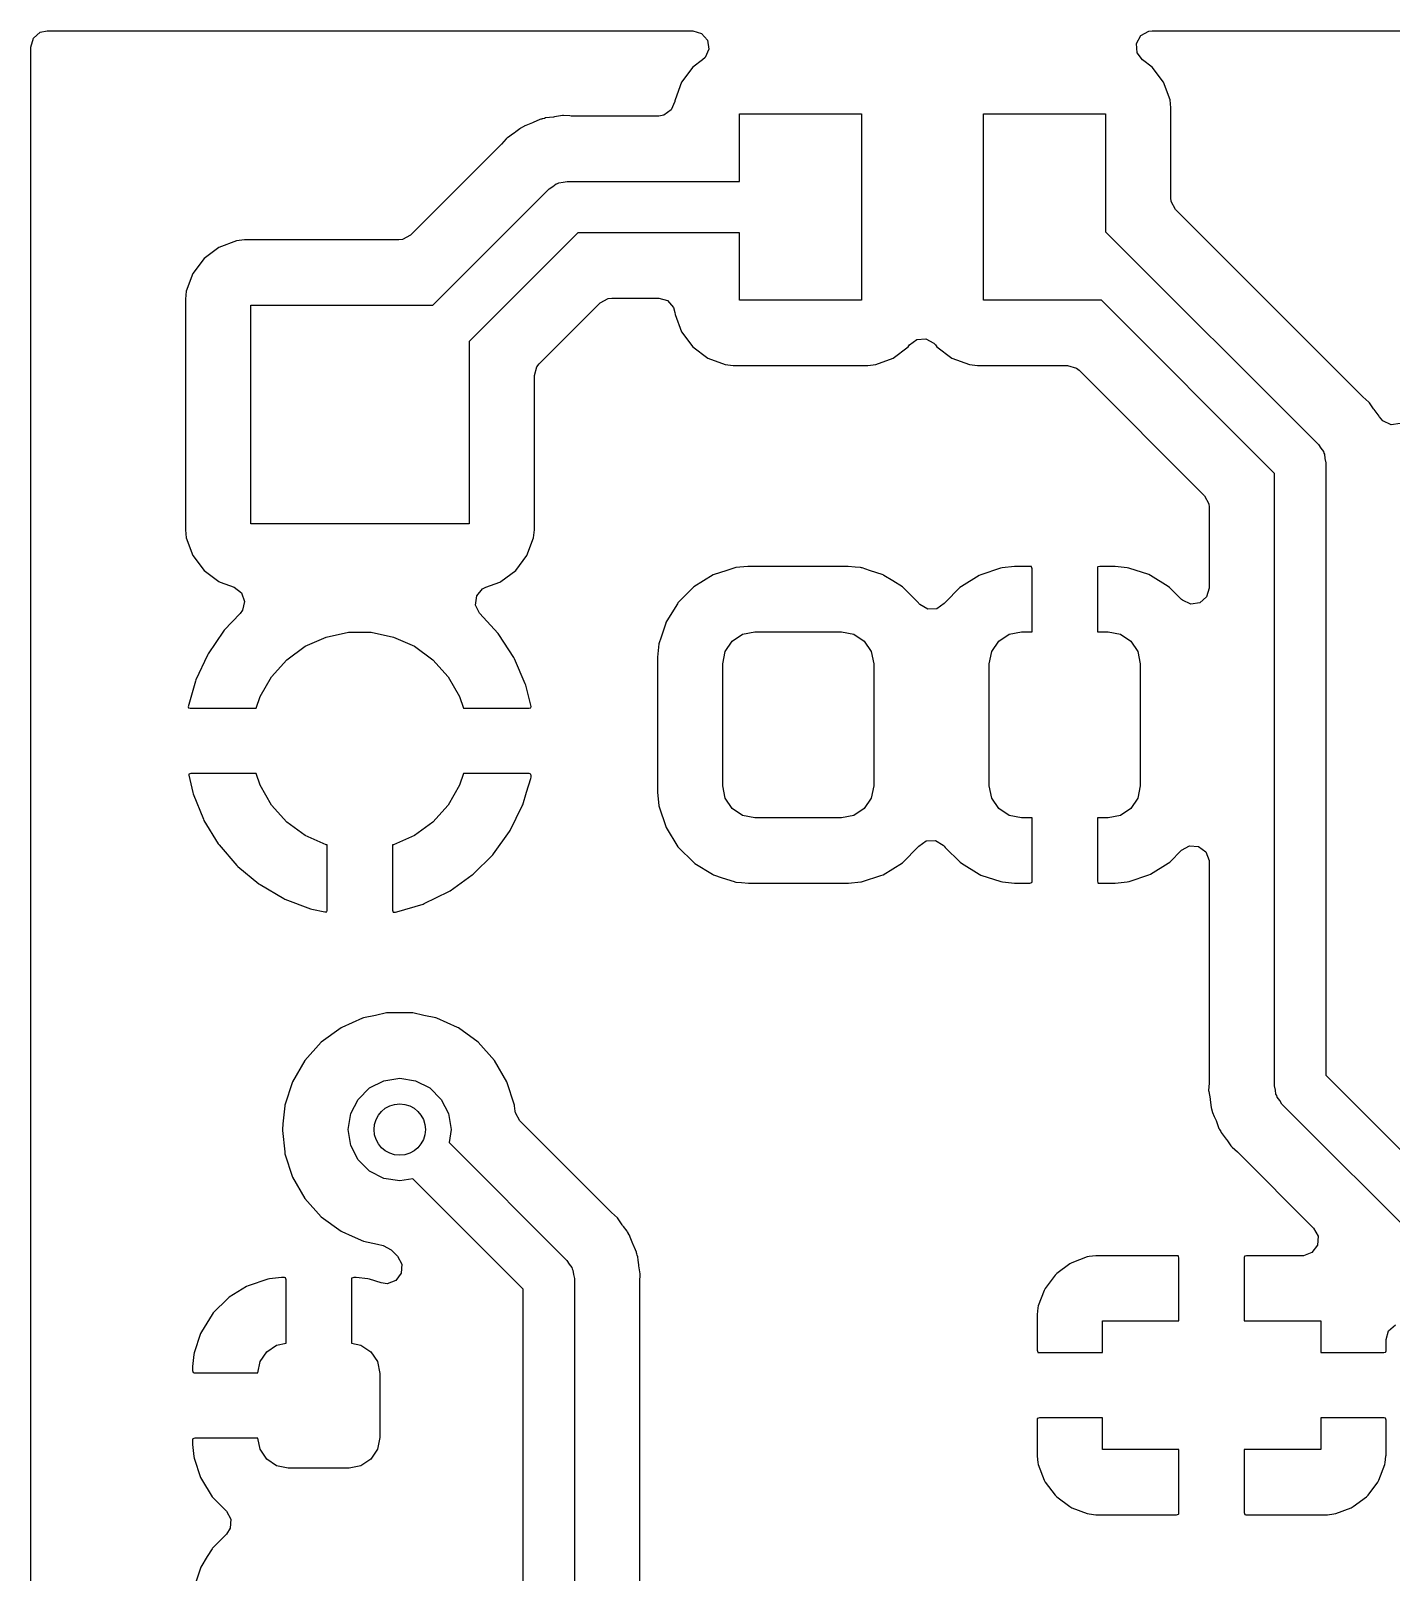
# Model space of a CAD drawing. Extents: x 89.4 to 113.8, y -88.6 to -51.3.
# Drawn here: x 89.41 to 100, y -63.31 to -51.31 of the extents above; entities that cross this region are included whole.
import ezdxf

# ---------------------------------------------------------------- set-up
doc = ezdxf.new("R2010")
doc.units = 0
doc.layers.add('BLACK', color=7, linetype='CONTINUOUS')

msp = doc.modelspace()

# ---------------------------------------------------------------- linework, layer by layer
at = {"layer": 'BLACK', "linetype": 'CONTINUOUS'}
for p, q in [((89.4285, -51.3664), (89.4822, -51.3199)), ((89.4822, -51.3199), (89.5345, -51.3085)), ((89.5345, -51.3085), (94.5614, -51.3085)), ((94.5614, -51.3085), (94.6296, -51.3285)), ((94.6296, -51.3285), (94.6761, -51.3822)), ((98.0495, -51.3454), (98.1118, -51.3114)), ((98.1118, -51.3114), (98.1386, -51.3085)), ((98.1386, -51.3085), (100.093, -51.3085)), ((89.4085, -51.4345), (89.4285, -51.3664)), ((89.4085, -88.2655), (89.4085, -51.4345)), ((94.6862, -51.4524), (94.6567, -51.517)), ((94.6761, -51.3822), (94.6862, -51.4524)), ((98.0154, -51.4076), (98.0495, -51.3454)), ((98.0205, -51.4785), (98.0154, -51.4076)), ((94.637, -51.5353), (94.5617, -51.5917)), ((94.6567, -51.517), (94.637, -51.5353)), ((98.063, -51.5353), (98.0205, -51.4785)), ((98.1383, -51.5917), (98.063, -51.5353)), ((94.5617, -51.5917), (94.4744, -51.7083)), ((98.2256, -51.7083), (98.1383, -51.5917)), ((94.4744, -51.7083), (94.4233, -51.8447)), ((98.2767, -51.8447), (98.2256, -51.7083)), ((94.3944, -51.9247), (94.3361, -51.9651)), ((94.4217, -51.8591), (94.3944, -51.9247)), ((94.4224, -51.8525), (94.4217, -51.8591)), ((94.4233, -51.8447), (94.4224, -51.8525)), ((98.2835, -51.9069), (98.2767, -51.8447)), ((98.2835, -52.6093), (98.2835, -51.9069)), ((93.2287, -52.0626), (93.2217, -52.0657)), ((93.2309, -52.0613), (93.2287, -52.0626)), ((93.2457, -52.0531), (93.2309, -52.0613)), ((93.2481, -52.0518), (93.2457, -52.0531)), ((93.2543, -52.0475), (93.2481, -52.0518)), ((93.2615, -52.0448), (93.2543, -52.0475)), ((93.3141, -52.0249), (93.2615, -52.0448)), ((93.2615, -52.0448), (93.2615, -52.0448)), ((93.3202, -52.0224), (93.3141, -52.0249)), ((93.3718, -51.9998), (93.3202, -52.0224)), ((93.3787, -51.9968), (93.3718, -51.9998)), ((93.3718, -51.9998), (93.3718, -51.9998)), ((93.3862, -51.9955), (93.3787, -51.9968)), ((93.3887, -51.9947), (93.3862, -51.9955)), ((93.405, -51.9902), (93.3887, -51.9947)), ((93.4077, -51.9896), (93.405, -51.9902)), ((93.4148, -51.9869), (93.4077, -51.9896)), ((93.4782, -51.9792), (93.4148, -51.9869)), ((93.4847, -51.9783), (93.4782, -51.9792)), ((93.5476, -51.9673), (93.4847, -51.9783)), ((93.5552, -51.9678), (93.5476, -51.9673)), ((93.6054, -51.9712), (93.5552, -51.9678)), ((93.5552, -51.9678), (93.5552, -51.9678)), ((93.6139, -51.9715), (93.6054, -51.9712)), ((94.2964, -51.9715), (93.6139, -51.9715)), ((94.3361, -51.9651), (94.2964, -51.9715)), ((94.925, -52.48), (94.925, -51.955)), ((94.925, -51.955), (95.875, -51.955)), ((95.875, -51.955), (95.875, -53.405)), ((96.825, -53.405), (96.825, -51.955)), ((96.825, -51.955), (97.775, -51.955)), ((97.775, -51.955), (97.775, -52.8722)), ((93.108, -52.1503), (93.0716, -52.1912)), ((93.113, -52.1446), (93.108, -52.1503)), ((93.108, -52.1503), (93.108, -52.1503)), ((93.1193, -52.1403), (93.113, -52.1446)), ((93.1657, -52.1085), (93.1193, -52.1403)), ((93.1193, -52.1403), (93.1193, -52.1403)), ((93.171, -52.1046), (93.1657, -52.1085)), ((93.1845, -52.0942), (93.171, -52.1046)), ((93.2157, -52.0703), (93.1845, -52.0942)), ((93.2217, -52.0657), (93.2157, -52.0703)), ((93.2157, -52.0703), (93.2157, -52.0703)), ((93.0666, -52.1964), (92.3634, -52.8996)), ((93.0716, -52.1912), (93.0666, -52.1964)), ((92.5372, -53.445), (93.4438, -52.5383)), ((93.4438, -52.5383), (93.4721, -52.5206)), ((93.4721, -52.5206), (93.4983, -52.4998)), ((93.4983, -52.4998), (93.5095, -52.4972)), ((93.5095, -52.4972), (93.5192, -52.4911)), ((93.5192, -52.4911), (93.5524, -52.4874)), ((93.5524, -52.4874), (93.585, -52.48)), ((93.585, -52.48), (94.925, -52.48)), ((98.2864, -52.6361), (98.2835, -52.6093)), ((98.3204, -52.6984), (98.2864, -52.6361)), ((99.7736, -54.1516), (98.3204, -52.6984)), ((92.3634, -52.8996), (92.3011, -52.9336)), ((93.6678, -52.88), (92.82, -53.7278)), ((94.925, -52.88), (93.6678, -52.88)), ((94.925, -53.405), (94.925, -52.88)), ((97.775, -52.8722), (99.4317, -54.5288)), ((90.8733, -52.9944), (90.7567, -53.0817)), ((91.0097, -52.9433), (90.8733, -52.9944)), ((91.0719, -52.9365), (91.0097, -52.9433)), ((92.2743, -52.9365), (91.0719, -52.9365)), ((92.3011, -52.9336), (92.2743, -52.9365)), ((90.7567, -53.0817), (90.6694, -53.1983)), ((90.6694, -53.1983), (90.6183, -53.3347)), ((90.6183, -53.3347), (90.6115, -53.3969)), ((90.6115, -53.3969), (90.6115, -55.1931)), ((91.12, -55.145), (91.12, -53.445)), ((91.12, -53.445), (92.5372, -53.445)), ((93.3654, -53.9016), (93.8416, -53.4254)), ((93.8416, -53.4254), (93.9039, -53.3914)), ((93.9039, -53.3914), (93.9307, -53.3885)), ((93.9307, -53.3885), (94.2964, -53.3885)), ((94.2964, -53.3885), (94.3645, -53.4085)), ((94.3645, -53.4085), (94.411, -53.4622)), ((94.411, -53.4622), (94.4217, -53.5009)), ((94.4217, -53.5009), (94.4233, -53.5153)), ((95.875, -53.405), (94.925, -53.405)), ((97.7422, -53.405), (96.825, -53.405)), ((99.09, -54.7528), (97.7422, -53.405)), ((94.4233, -53.5153), (94.4744, -53.6517)), ((92.82, -53.7278), (92.82, -55.145)), ((94.4744, -53.6517), (94.5617, -53.7683)), ((96.2492, -53.7537), (96.306, -53.7112)), ((96.306, -53.7112), (96.3769, -53.7062)), ((96.3769, -53.7062), (96.4391, -53.7402)), ((96.4391, -53.7402), (96.4508, -53.7537)), ((94.5617, -53.7683), (94.6783, -53.8556)), ((94.6783, -53.8556), (94.8147, -53.9067)), ((95.9853, -53.9067), (96.1217, -53.8556)), ((96.1217, -53.8556), (96.2383, -53.7683)), ((96.2383, -53.7683), (96.2492, -53.7537)), ((96.4508, -53.7537), (96.4617, -53.7683)), ((96.4617, -53.7683), (96.5783, -53.8556)), ((96.5783, -53.8556), (96.7147, -53.9067)), ((93.3285, -53.9907), (93.3485, -53.9225)), ((93.3485, -53.9225), (93.3654, -53.9016)), ((94.8147, -53.9067), (94.8769, -53.9135)), ((94.8769, -53.9135), (95.9231, -53.9135)), ((95.9231, -53.9135), (95.9853, -53.9067)), ((96.7147, -53.9067), (96.7769, -53.9135)), ((96.7769, -53.9135), (97.4793, -53.9135)), ((97.4793, -53.9135), (97.5475, -53.9335)), ((97.5475, -53.9335), (97.5684, -53.9504)), ((97.5684, -53.9504), (98.5446, -54.9266)), ((93.3285, -55.1931), (93.3285, -53.9907)), ((99.7788, -54.1566), (99.7736, -54.1516)), ((99.8254, -54.198), (99.7788, -54.1566)), ((99.8297, -54.2043), (99.8254, -54.198)), ((99.8615, -54.2507), (99.8297, -54.2043)), ((99.8297, -54.2043), (99.8297, -54.2043)), ((99.8654, -54.256), (99.8615, -54.2507)), ((99.9043, -54.3067), (99.8654, -54.256)), ((99.9074, -54.3136), (99.9043, -54.3067)), ((99.9075, -54.314), (99.9074, -54.3136)), ((99.9335, -54.345), (99.9075, -54.314)), ((99.9981, -54.3745), (99.9335, -54.345)), ((100.068, -54.3644), (99.9981, -54.3745)), ((99.4317, -54.5288), (99.4494, -54.5571)), ((99.4494, -54.5571), (99.4702, -54.5833)), ((99.4702, -54.5833), (99.4728, -54.5945)), ((99.4728, -54.5945), (99.4789, -54.6042)), ((99.4789, -54.6042), (99.4826, -54.6374)), ((99.4826, -54.6374), (99.49, -54.67)), ((99.49, -54.67), (99.49, -59.4372)), ((99.09, -59.52), (99.09, -54.7528)), ((98.5446, -54.9266), (98.5786, -54.9889)), ((98.5786, -54.9889), (98.5815, -55.0157)), ((98.5815, -55.0157), (98.5815, -55.6452)), ((92.82, -55.145), (91.12, -55.145)), ((90.6115, -55.1931), (90.6183, -55.2553)), ((90.6183, -55.2553), (90.6694, -55.3917)), ((93.2706, -55.3917), (93.3217, -55.2553)), ((93.3217, -55.2553), (93.3285, -55.1931)), ((90.6694, -55.3917), (90.7567, -55.5083)), ((93.1833, -55.5083), (93.2706, -55.3917)), ((90.7567, -55.5083), (90.8733, -55.5956)), ((93.0667, -55.5956), (93.1833, -55.5083)), ((94.7211, -55.5434), (94.5707, -55.6365)), ((94.8265, -55.5083), (94.7211, -55.5434)), ((94.8823, -55.4897), (94.8265, -55.5083)), ((94.8888, -55.4875), (94.8823, -55.4897)), ((94.8823, -55.4897), (94.8823, -55.4897)), ((94.8957, -55.4868), (94.8888, -55.4875)), ((94.9913, -55.4768), (94.8957, -55.4868)), ((94.8957, -55.4868), (94.8957, -55.4868)), ((94.9914, -55.4768), (94.9913, -55.4768)), ((94.9946, -55.4765), (94.9914, -55.4768)), ((95.7704, -55.4765), (94.9946, -55.4765)), ((95.825, -55.4821), (95.7704, -55.4765)), ((95.868, -55.4865), (95.825, -55.4821)), ((95.8749, -55.4872), (95.868, -55.4865)), ((95.868, -55.4865), (95.868, -55.4865)), ((95.8814, -55.4894), (95.8749, -55.4872)), ((95.9383, -55.5083), (95.8814, -55.4894)), ((95.8814, -55.4894), (95.8814, -55.4894)), ((96.0427, -55.5429), (95.9383, -55.5083)), ((96.049, -55.5467), (96.0427, -55.5429)), ((96.8032, -55.5416), (96.79, -55.5478)), ((96.9574, -55.4901), (96.8032, -55.5416)), ((96.9708, -55.4873), (96.9574, -55.4901)), ((97.0664, -55.4773), (96.9708, -55.4873)), ((97.0729, -55.477), (97.0664, -55.4773)), ((97.19, -55.477), (97.0729, -55.477)), ((97.1976, -55.4787), (97.19, -55.477)), ((97.199, -55.4799), (97.1976, -55.4787)), ((97.2035, -55.4951), (97.199, -55.4799)), ((97.2035, -55.985), (97.2035, -55.4951)), ((97.7132, -55.4829), (97.7115, -55.4905)), ((97.7115, -55.4905), (97.7115, -55.985)), ((97.7144, -55.4815), (97.7132, -55.4829)), ((97.7296, -55.477), (97.7144, -55.4815)), ((97.8421, -55.477), (97.7296, -55.477)), ((97.8486, -55.4773), (97.8421, -55.477)), ((97.9429, -55.487), (97.8486, -55.4773)), ((97.9563, -55.4899), (97.9429, -55.487)), ((98.1106, -55.541), (97.9563, -55.4899)), ((98.1238, -55.5472), (98.1106, -55.541)), ((90.8733, -55.5956), (90.8817, -55.5988)), ((90.8817, -55.5988), (90.8817, -55.5988)), ((90.8817, -55.5988), (90.991, -55.6397)), ((90.991, -55.6397), (91.0477, -55.6824)), ((92.8796, -55.7073), (92.9248, -55.6526)), ((92.9248, -55.6526), (92.9513, -55.6389)), ((92.9513, -55.6389), (93.0583, -55.5988)), ((93.0583, -55.5988), (93.0667, -55.5956)), ((94.5707, -55.6365), (94.4457, -55.7617)), ((96.1195, -55.5902), (96.049, -55.5467)), ((96.049, -55.5467), (96.049, -55.5467)), ((96.1933, -55.6357), (96.1195, -55.5902)), ((96.3185, -55.7607), (96.1933, -55.6357)), ((96.6408, -55.6421), (96.5263, -55.7568)), ((96.6522, -55.6331), (96.6408, -55.6421)), ((96.79, -55.5478), (96.6522, -55.6331)), ((98.2618, -55.6322), (98.1238, -55.5472)), ((98.2732, -55.6413), (98.2618, -55.6322)), ((98.3665, -55.7344), (98.2732, -55.6413)), ((98.5815, -55.6452), (98.5615, -55.7134)), ((91.0477, -55.6824), (91.0724, -55.7489)), ((91.0724, -55.7489), (91.0572, -55.8183)), ((92.8712, -55.7778), (92.8796, -55.7073)), ((92.9023, -55.8417), (92.8712, -55.7778)), ((94.4419, -55.7679), (94.373, -55.8796)), ((94.4457, -55.7617), (94.4419, -55.7679)), ((94.4419, -55.7679), (94.4419, -55.7679)), ((96.3222, -55.7666), (96.3185, -55.7607)), ((96.329, -55.7744), (96.3222, -55.7666)), ((96.3904, -55.8101), (96.329, -55.7744)), ((96.5192, -55.7658), (96.4613, -55.8068)), ((96.5263, -55.7568), (96.5192, -55.7658)), ((98.373, -55.7405), (98.3665, -55.7344)), ((98.4376, -55.77), (98.373, -55.7405)), ((98.5078, -55.7599), (98.4376, -55.77)), ((98.5615, -55.7134), (98.5078, -55.7599)), ((91.0378, -55.8448), (90.9146, -55.9737)), ((91.0572, -55.8183), (91.0378, -55.8448)), ((93.0461, -55.9998), (92.9023, -55.8417)), ((94.373, -55.8796), (94.3529, -55.9123)), ((96.4613, -55.8068), (96.3904, -55.8101)), ((90.9081, -55.9817), (90.7881, -56.1576)), ((90.9146, -55.9737), (90.9081, -55.9817)), ((91.7073, -56.0266), (91.8812, -55.9897)), ((91.8812, -55.9897), (92.0588, -55.9897)), ((92.0588, -55.9897), (92.2327, -56.0266)), ((93.0524, -56.0079), (93.0461, -55.9998)), ((93.1681, -56.1867), (93.0524, -56.0079)), ((94.3506, -55.9192), (94.315, -56.0265)), ((94.3529, -55.9123), (94.3506, -55.9192)), ((94.8682, -56.0582), (94.9493, -56.004)), ((94.9493, -56.004), (95.045, -55.985)), ((95.045, -55.985), (95.72, -55.985)), ((95.72, -55.985), (95.8157, -56.004)), ((95.8157, -56.004), (95.8968, -56.0582)), ((96.9432, -56.0582), (97.0243, -56.004)), ((97.0243, -56.004), (97.12, -55.985)), ((97.12, -55.985), (97.2035, -55.985)), ((97.7115, -55.985), (97.795, -55.985)), ((97.795, -55.985), (97.8907, -56.004)), ((97.8907, -56.004), (97.9718, -56.0582)), ((91.4012, -56.2033), (91.545, -56.0989)), ((91.545, -56.0989), (91.7073, -56.0266)), ((92.2327, -56.0266), (92.395, -56.0989)), ((92.395, -56.0989), (92.5388, -56.2033)), ((94.2972, -56.0801), (94.2865, -56.1846)), ((94.315, -56.0265), (94.2972, -56.0801)), ((94.795, -56.235), (94.814, -56.1393)), ((94.814, -56.1393), (94.8682, -56.0582)), ((95.8968, -56.0582), (95.951, -56.1393)), ((95.951, -56.1393), (95.97, -56.235)), ((96.87, -56.235), (96.889, -56.1393)), ((96.889, -56.1393), (96.9432, -56.0582)), ((97.9718, -56.0582), (98.026, -56.1393)), ((98.026, -56.1393), (98.045, -56.235)), ((90.783, -56.1666), (90.6933, -56.3598)), ((90.7881, -56.1576), (90.783, -56.1666)), ((91.2823, -56.3354), (91.4012, -56.2033)), ((92.5388, -56.2033), (92.6577, -56.3354)), ((93.173, -56.1958), (93.1681, -56.1867)), ((93.2579, -56.3911), (93.173, -56.1958)), ((94.2865, -56.1846), (94.2865, -57.2354)), ((94.795, -57.185), (94.795, -56.235)), ((95.97, -56.235), (95.97, -57.185)), ((96.87, -57.185), (96.87, -56.235)), ((98.045, -56.235), (98.045, -57.185)), ((90.6898, -56.3695), (90.6344, -56.5692)), ((90.6933, -56.3598), (90.6898, -56.3695)), ((91.1935, -56.4893), (91.2823, -56.3354)), ((92.6577, -56.3354), (92.7465, -56.4893)), ((91.1637, -56.581), (91.1935, -56.4893)), ((92.7465, -56.4893), (92.7763, -56.581)), ((93.2612, -56.4009), (93.2579, -56.3911)), ((93.3032, -56.5679), (93.2612, -56.4009)), ((90.6344, -56.5692), (90.6359, -56.5776)), ((90.6359, -56.5776), (90.6483, -56.581)), ((90.6483, -56.581), (91.1637, -56.581)), ((92.7763, -56.581), (93.2883, -56.581)), ((93.2883, -56.581), (93.3019, -56.577)), ((93.3019, -56.577), (93.3032, -56.5679)), ((90.6397, -57.093), (90.6383, -57.103)), ((90.6383, -57.103), (90.6686, -57.2374)), ((90.6532, -57.089), (90.6397, -57.093)), ((91.1637, -57.089), (90.6532, -57.089)), ((91.1935, -57.1807), (91.1637, -57.089)), ((92.7763, -57.089), (92.7465, -57.1807)), ((93.2886, -57.089), (92.7763, -57.089)), ((93.3018, -57.0928), (93.2886, -57.089)), ((93.304, -57.107), (93.3018, -57.0928)), ((91.2823, -57.3346), (91.1935, -57.1807)), ((92.7465, -57.1807), (92.6577, -57.3346)), ((93.2677, -57.2354), (93.3004, -57.1279)), ((93.3004, -57.1279), (93.3026, -57.1178)), ((93.3026, -57.1178), (93.304, -57.107)), ((94.814, -57.2807), (94.795, -57.185)), ((95.97, -57.185), (95.951, -57.2807)), ((96.889, -57.2807), (96.87, -57.185)), ((98.045, -57.185), (98.026, -57.2807)), ((90.6686, -57.2374), (90.6716, -57.2473)), ((90.6716, -57.2473), (90.7518, -57.4446)), ((91.4012, -57.4667), (91.2823, -57.3346)), ((92.6577, -57.3346), (92.5388, -57.4667)), ((93.1403, -57.5322), (93.2347, -57.3413)), ((93.2347, -57.3413), (93.2385, -57.3317)), ((93.2385, -57.3317), (93.2677, -57.2354)), ((94.2865, -57.2354), (94.2975, -57.3412)), ((94.2975, -57.3412), (94.3534, -57.5089)), ((94.8682, -57.3618), (94.814, -57.2807)), ((95.951, -57.2807), (95.8968, -57.3618)), ((96.9432, -57.3618), (96.889, -57.2807)), ((98.026, -57.2807), (97.9718, -57.3618)), ((90.7518, -57.4446), (90.7564, -57.4538)), ((90.7564, -57.4538), (90.8677, -57.6354)), ((94.9493, -57.416), (94.8682, -57.3618)), ((95.045, -57.435), (94.9493, -57.416)), ((95.72, -57.435), (95.045, -57.435)), ((95.8157, -57.416), (95.72, -57.435)), ((95.8968, -57.3618), (95.8157, -57.416)), ((97.0243, -57.416), (96.9432, -57.3618)), ((97.12, -57.435), (97.0243, -57.416)), ((97.2035, -57.435), (97.12, -57.435)), ((97.2035, -57.9295), (97.2035, -57.435)), ((97.795, -57.435), (97.7115, -57.435)), ((97.7115, -57.435), (97.7115, -57.9249)), ((97.8907, -57.416), (97.795, -57.435)), ((97.9718, -57.3618), (97.8907, -57.416)), ((91.545, -57.5711), (91.4012, -57.4667)), ((91.7073, -57.6434), (91.545, -57.5711)), ((92.395, -57.5711), (92.2327, -57.6434)), ((92.5388, -57.4667), (92.395, -57.5711)), ((93.0107, -57.714), (93.135, -57.541)), ((93.135, -57.541), (93.1403, -57.5322)), ((94.3534, -57.5089), (94.4465, -57.6593)), ((90.8677, -57.6354), (90.8738, -57.6437)), ((90.8738, -57.6437), (91.0132, -57.8047)), ((91.716, -57.6452), (91.7073, -57.6434)), ((91.716, -58.1541), (91.716, -57.6452)), ((92.2327, -57.6434), (92.224, -57.6452)), ((92.224, -57.6452), (92.224, -58.1535)), ((94.4465, -57.6593), (94.5717, -57.7843)), ((96.1943, -57.7835), (96.3193, -57.6583)), ((96.3193, -57.6583), (96.3221, -57.6538)), ((96.3221, -57.6538), (96.3794, -57.6132)), ((96.3794, -57.6132), (96.4503, -57.6099)), ((96.4503, -57.6099), (96.5117, -57.6456)), ((96.5117, -57.6456), (96.5191, -57.6541)), ((96.5191, -57.6541), (96.5271, -57.6642)), ((96.5271, -57.6642), (96.6418, -57.7787)), ((98.2742, -57.7779), (98.3663, -57.6856)), ((98.3663, -57.6856), (98.4286, -57.6515)), ((98.4286, -57.6515), (98.4994, -57.6565)), ((98.4994, -57.6565), (98.5563, -57.699)), ((98.5563, -57.699), (98.5812, -57.7655)), ((91.0132, -57.8047), (91.0206, -57.8119)), ((91.0206, -57.8119), (91.1844, -57.9479)), ((92.8532, -57.8721), (93.0041, -57.7218)), ((93.0041, -57.7218), (93.0107, -57.714)), ((94.5717, -57.7843), (94.5779, -57.7881)), ((94.5779, -57.7881), (94.5779, -57.7881)), ((94.5779, -57.7881), (94.7153, -57.8728)), ((96.0439, -57.8765), (96.1943, -57.7835)), ((96.6418, -57.7787), (96.6532, -57.7878)), ((96.6532, -57.7878), (96.7912, -57.8728)), ((98.125, -57.8722), (98.2628, -57.7869)), ((98.2628, -57.7869), (98.2742, -57.7779)), ((98.5812, -57.7655), (98.5815, -57.7746)), ((98.5815, -57.7746), (98.5815, -59.4911)), ((92.6719, -58.0025), (92.8453, -57.8788)), ((92.8453, -57.8788), (92.8532, -57.8721)), ((94.7153, -57.8728), (94.7223, -57.8771)), ((94.7223, -57.8771), (94.7904, -57.8997)), ((94.7904, -57.8997), (94.8836, -57.9306)), ((94.8836, -57.9306), (94.8836, -57.9306)), ((94.8836, -57.9306), (94.8901, -57.9328)), ((94.8901, -57.9328), (94.897, -57.9335)), ((94.897, -57.9335), (94.897, -57.9335)), ((94.897, -57.9335), (94.94, -57.9379)), ((94.94, -57.9379), (94.9946, -57.9435)), ((95.7704, -57.9435), (95.7736, -57.9432)), ((95.7736, -57.9432), (95.8693, -57.9332)), ((95.7736, -57.9432), (95.7736, -57.9432)), ((95.8693, -57.9332), (95.8762, -57.9325)), ((95.8693, -57.9332), (95.8693, -57.9332)), ((95.8762, -57.9325), (95.8827, -57.9303)), ((95.8827, -57.9303), (96.0258, -57.8826)), ((95.8827, -57.9303), (95.8827, -57.9303)), ((96.0258, -57.8826), (96.0439, -57.8765)), ((96.7912, -57.8728), (96.8044, -57.879)), ((96.8044, -57.879), (96.9587, -57.9301)), ((96.9587, -57.9301), (96.9721, -57.933)), ((96.9721, -57.933), (97.0664, -57.9427)), ((97.0664, -57.9427), (97.0729, -57.943)), ((97.0729, -57.943), (97.1854, -57.943)), ((97.1854, -57.943), (97.2006, -57.9385)), ((97.2006, -57.9385), (97.2018, -57.9371)), ((97.2018, -57.9371), (97.2035, -57.9295)), ((97.7115, -57.9249), (97.716, -57.9401)), ((97.716, -57.9401), (97.7174, -57.9413)), ((97.7174, -57.9413), (97.725, -57.943)), ((97.725, -57.943), (97.8421, -57.943)), ((97.8421, -57.943), (97.8486, -57.9427)), ((97.8486, -57.9427), (97.9442, -57.9327)), ((97.9442, -57.9327), (97.9576, -57.9299)), ((97.9576, -57.9299), (98.1118, -57.8784)), ((98.1118, -57.8784), (98.125, -57.8722)), ((91.1844, -57.9479), (91.1929, -57.9538)), ((91.1929, -57.9538), (91.3768, -58.0613)), ((91.3768, -58.0613), (91.386, -58.0657)), ((92.4718, -58.1014), (92.6631, -58.0077)), ((92.6631, -58.0077), (92.6719, -58.0025)), ((94.9946, -57.9435), (95.7704, -57.9435)), ((91.386, -58.0657), (91.585, -58.1417)), ((91.585, -58.1417), (91.5949, -58.1446)), ((91.5949, -58.1446), (91.6983, -58.1656)), ((91.6983, -58.1656), (91.7123, -58.1644)), ((91.7123, -58.1644), (91.716, -58.1541)), ((92.224, -58.1535), (92.2281, -58.1674)), ((92.2281, -58.1674), (92.2415, -58.1694)), ((92.2415, -58.1694), (92.2482, -58.1685)), ((92.2482, -58.1685), (92.2583, -58.1664)), ((92.2583, -58.1664), (92.4623, -58.1052)), ((92.4623, -58.1052), (92.4718, -58.1014)), ((91.9917, -58.9939), (91.8293, -59.0662)), ((91.9977, -58.9912), (91.9917, -58.9939)), ((91.9917, -58.9939), (91.9917, -58.9939)), ((92.0911, -58.9714), (91.9977, -58.9912)), ((92.1781, -58.9529), (92.0911, -58.9714)), ((92.1845, -58.9515), (92.1781, -58.9529)), ((92.1781, -58.9529), (92.1781, -58.9529)), ((92.3755, -58.9515), (92.1845, -58.9515)), ((92.3819, -58.9529), (92.3755, -58.9515)), ((92.4689, -58.9714), (92.3819, -58.9529)), ((92.3819, -58.9529), (92.3819, -58.9529)), ((92.5623, -58.9912), (92.4689, -58.9714)), ((92.5683, -58.9939), (92.5623, -58.9912)), ((92.7307, -59.0662), (92.5683, -58.9939)), ((92.5683, -58.9939), (92.5683, -58.9939)), ((91.8232, -59.0689), (91.6687, -59.1811)), ((91.8293, -59.0662), (91.8232, -59.0689)), ((91.8293, -59.0662), (91.8293, -59.0662)), ((92.7368, -59.0689), (92.7307, -59.0662)), ((92.7307, -59.0662), (92.7307, -59.0662)), ((92.8913, -59.1811), (92.7368, -59.0689)), ((91.6687, -59.1811), (91.541, -59.3231)), ((93.019, -59.3231), (92.8913, -59.1811)), ((91.541, -59.3231), (91.4455, -59.4884)), ((93.1145, -59.4884), (93.019, -59.3231)), ((91.4455, -59.4884), (91.3865, -59.6701)), ((92.0449, -59.5364), (92.1564, -59.4796)), ((92.1564, -59.4796), (92.28, -59.46)), ((92.28, -59.46), (92.4036, -59.4796)), ((92.4036, -59.4796), (92.5151, -59.5364)), ((93.1735, -59.6701), (93.1145, -59.4884)), ((98.5812, -59.4997), (98.5773, -59.5574)), ((98.5815, -59.4911), (98.5812, -59.4997)), ((99.49, -59.4372), (103.423, -63.37)), ((91.9564, -59.6249), (92.0449, -59.5364)), ((92.5151, -59.5364), (92.6036, -59.6249)), ((98.5773, -59.5574), (98.5786, -59.5648)), ((98.5786, -59.5648), (98.5786, -59.5648)), ((98.5786, -59.5648), (98.5883, -59.6203)), ((98.5883, -59.6203), (98.5892, -59.6268)), ((99.0974, -59.5526), (99.09, -59.52)), ((99.1011, -59.5858), (99.0974, -59.5526)), ((99.1072, -59.5955), (99.1011, -59.5858)), ((99.1098, -59.6067), (99.1072, -59.5955)), ((99.1306, -59.6329), (99.1098, -59.6067)), ((91.3858, -59.6766), (91.3712, -59.8152)), ((91.3865, -59.6701), (91.3858, -59.6766)), ((91.3858, -59.6766), (91.3858, -59.6766)), ((91.88, -59.86), (91.8996, -59.7364)), ((91.8996, -59.7364), (91.9564, -59.6249)), ((92.6036, -59.6249), (92.6604, -59.7364)), ((92.6604, -59.7364), (92.68, -59.86)), ((93.1742, -59.6766), (93.1735, -59.6701)), ((93.1784, -59.7168), (93.1742, -59.6766)), ((93.1742, -59.6766), (93.1742, -59.6766)), ((93.1806, -59.7304), (93.1784, -59.7168)), ((93.2147, -59.7927), (93.1806, -59.7304)), ((98.5892, -59.6268), (98.5969, -59.6902)), ((98.5969, -59.6902), (98.5996, -59.6973)), ((98.5996, -59.6973), (98.6002, -59.7)), ((98.6002, -59.7), (98.6047, -59.7163)), ((98.6047, -59.7163), (98.6054, -59.7188)), ((98.6054, -59.7188), (98.6068, -59.7263)), ((98.6068, -59.7263), (98.6206, -59.7579)), ((99.1483, -59.6612), (99.1306, -59.6329)), ((103.199, -63.7114), (99.1483, -59.6612)), ((91.3712, -59.8152), (91.3665, -59.86)), ((91.3665, -59.86), (91.3672, -59.8666)), ((91.8996, -59.9836), (91.88, -59.86)), ((92.68, -59.86), (92.664, -59.9611)), ((93.9236, -60.5016), (93.2147, -59.7927)), ((98.6206, -59.7579), (98.6324, -59.7848)), ((98.6324, -59.7848), (98.6349, -59.7909)), ((98.6349, -59.7909), (98.6575, -59.8507)), ((98.6575, -59.8507), (98.6618, -59.8569)), ((98.6618, -59.8569), (98.6631, -59.8593)), ((98.6631, -59.8593), (98.6713, -59.8741)), ((91.3672, -59.8666), (91.3847, -60.0334)), ((92.664, -59.9611), (93.5817, -60.8788)), ((98.6713, -59.8741), (98.6726, -59.8764)), ((98.6726, -59.8764), (98.6757, -59.8833)), ((98.6757, -59.8833), (98.7144, -59.9338)), ((98.7144, -59.9338), (98.7146, -59.934)), ((98.7146, -59.934), (98.7185, -59.9393)), ((98.7185, -59.9393), (98.7503, -59.9857)), ((91.3847, -60.0334), (91.3865, -60.0499)), ((91.3865, -60.0499), (91.4455, -60.2316)), ((91.9564, -60.0951), (91.8996, -59.9836)), ((92.0449, -60.1836), (91.9564, -60.0951)), ((98.7503, -59.9857), (98.7503, -59.9857)), ((98.7503, -59.9857), (98.7546, -59.992)), ((98.7546, -59.992), (98.7603, -59.997)), ((98.7603, -59.997), (98.7603, -59.997)), ((98.7603, -59.997), (98.8012, -60.0334)), ((98.8012, -60.0334), (98.8064, -60.0384)), ((98.8064, -60.0384), (99.3949, -60.6269)), ((92.1564, -60.2404), (92.0449, -60.1836)), ((91.4455, -60.2316), (91.541, -60.3969)), ((92.28, -60.26), (92.1564, -60.2404)), ((92.3811, -60.244), (92.28, -60.26)), ((93.24, -61.1028), (92.3811, -60.244)), ((91.541, -60.3969), (91.6687, -60.5389)), ((91.6687, -60.5389), (91.8232, -60.6511)), ((93.9288, -60.5066), (93.9236, -60.5016)), ((93.9754, -60.548), (93.9288, -60.5066)), ((93.9797, -60.5543), (93.9754, -60.548)), ((94.0115, -60.6007), (93.9797, -60.5543)), ((93.9797, -60.5543), (93.9797, -60.5543)), ((91.8232, -60.6511), (91.8293, -60.6538)), ((91.8293, -60.6538), (91.8293, -60.6538)), ((91.8293, -60.6538), (91.9088, -60.6892)), ((91.9088, -60.6892), (91.9977, -60.7288)), ((94.0154, -60.606), (94.0115, -60.6007)), ((94.0218, -60.6143), (94.0154, -60.606)), ((94.0497, -60.6507), (94.0218, -60.6143)), ((94.0543, -60.6567), (94.0497, -60.6507)), ((94.0497, -60.6507), (94.0497, -60.6507)), ((94.0574, -60.6637), (94.0543, -60.6567)), ((94.0587, -60.6659), (94.0574, -60.6637)), ((94.0669, -60.6807), (94.0587, -60.6659)), ((94.0682, -60.6831), (94.0669, -60.6807)), ((94.0725, -60.6893), (94.0682, -60.6831)), ((94.0752, -60.6965), (94.0725, -60.6893)), ((94.0951, -60.7491), (94.0752, -60.6965)), ((94.0752, -60.6965), (94.0752, -60.6965)), ((99.3949, -60.6269), (99.429, -60.6892)), ((99.429, -60.6892), (99.4239, -60.76)), ((91.9977, -60.7288), (92.1078, -60.7522)), ((92.1078, -60.7522), (92.1506, -60.7613)), ((92.1506, -60.7613), (92.2135, -60.7954)), ((92.2135, -60.7954), (92.2633, -60.8453)), ((94.0976, -60.7552), (94.0951, -60.7491)), ((94.1152, -60.7954), (94.0976, -60.7552)), ((94.1232, -60.8137), (94.1152, -60.7954)), ((94.1245, -60.8212), (94.1232, -60.8137)), ((94.1253, -60.8237), (94.1245, -60.8212)), ((99.3813, -60.8169), (99.3148, -60.8417)), ((99.4239, -60.76), (99.3813, -60.8169)), ((92.2633, -60.8453), (92.2973, -60.9076)), ((92.2973, -60.9076), (92.2923, -60.9784)), ((93.5817, -60.8788), (93.5994, -60.9071)), ((93.5994, -60.9071), (93.6202, -60.9333)), ((93.6202, -60.9333), (93.6228, -60.9445)), ((94.1298, -60.84), (94.1253, -60.8237)), ((94.1304, -60.8427), (94.1298, -60.84)), ((94.1331, -60.8498), (94.1304, -60.8427)), ((94.1364, -60.8774), (94.1331, -60.8498)), ((94.1408, -60.9132), (94.1364, -60.8774)), ((94.1417, -60.9197), (94.1408, -60.9132)), ((94.1527, -60.9826), (94.1417, -60.9197)), ((97.4964, -60.9052), (97.3943, -60.9817)), ((97.5119, -60.8967), (97.4964, -60.9052)), ((97.6324, -60.8515), (97.5119, -60.8967)), ((97.6476, -60.8479), (97.6324, -60.8515)), ((97.6985, -60.8424), (97.6476, -60.8479)), ((97.7053, -60.842), (97.6985, -60.8424)), ((98.3325, -60.842), (97.7053, -60.842)), ((98.3401, -60.8437), (98.3325, -60.842)), ((98.3415, -60.8449), (98.3401, -60.8437)), ((98.346, -60.8601), (98.3415, -60.8449)), ((98.346, -61.35), (98.346, -60.8601)), ((98.8557, -60.8479), (98.854, -60.8555)), ((98.854, -60.8555), (98.854, -61.35)), ((98.8569, -60.8465), (98.8557, -60.8479)), ((98.8721, -60.842), (98.8569, -60.8465)), ((99.3058, -60.842), (98.8721, -60.842)), ((99.3148, -60.8417), (99.3058, -60.842)), ((91.2525, -61.025), (91.101, -61.0755)), ((91.2659, -61.0221), (91.2525, -61.025)), ((91.3597, -61.0123), (91.2659, -61.0221)), ((91.3662, -61.012), (91.3597, -61.0123)), ((91.3825, -61.012), (91.3662, -61.012)), ((91.3901, -61.0137), (91.3825, -61.012)), ((91.3915, -61.0149), (91.3901, -61.0137)), ((91.396, -61.0301), (91.3915, -61.0149)), ((91.396, -61.5233), (91.396, -61.0301)), ((91.9057, -61.0179), (91.904, -61.0255)), ((91.904, -61.0255), (91.904, -61.5233)), ((91.9069, -61.0165), (91.9057, -61.0179)), ((91.9221, -61.012), (91.9069, -61.0165)), ((91.9338, -61.012), (91.9221, -61.012)), ((91.9402, -61.0123), (91.9338, -61.012)), ((92.0329, -61.0218), (91.9402, -61.0123)), ((92.0462, -61.0247), (92.0329, -61.0218)), ((92.1346, -61.054), (92.0462, -61.0247)), ((92.1832, -61.0601), (92.1346, -61.054)), ((92.2497, -61.0353), (92.1832, -61.0601)), ((92.2923, -60.9784), (92.2497, -61.0353)), ((93.6228, -60.9445), (93.6289, -60.9542)), ((93.6289, -60.9542), (93.6326, -60.9874)), ((93.6326, -60.9874), (93.64, -61.02)), ((93.64, -61.02), (93.64, -65.3285)), ((94.1485, -61.0489), (94.1488, -61.0404)), ((94.1485, -65.0513), (94.1485, -61.0489)), ((94.1488, -61.0404), (94.1522, -60.9902)), ((94.1522, -60.9902), (94.1527, -60.9826)), ((94.1522, -60.9902), (94.1522, -60.9902)), ((97.3817, -60.9943), (97.3052, -61.0964)), ((97.3943, -60.9817), (97.3817, -60.9943)), ((90.9411, -61.1745), (90.8286, -61.2871)), ((90.9525, -61.1654), (90.9411, -61.1745)), ((91.0879, -61.0817), (90.9525, -61.1654)), ((91.101, -61.0755), (91.0879, -61.0817)), ((93.24, -65.3285), (93.24, -61.1028)), ((97.2967, -61.1119), (97.2515, -61.2324)), ((97.3052, -61.0964), (97.2967, -61.1119)), ((90.8196, -61.2985), (90.7361, -61.4341)), ((90.8286, -61.2871), (90.8196, -61.2985)), ((97.2424, -61.2985), (97.242, -61.3053)), ((97.2479, -61.2476), (97.2424, -61.2985)), ((97.2515, -61.2324), (97.2479, -61.2476)), ((97.242, -61.3053), (97.242, -61.5779)), ((97.75, -61.596), (97.75, -61.35)), ((97.75, -61.35), (98.346, -61.35)), ((98.854, -61.35), (99.45, -61.35)), ((99.45, -61.35), (99.45, -61.596)), ((99.978, -61.426), (100.032, -61.3795)), ((90.7299, -61.4472), (90.6797, -61.5988)), ((90.7361, -61.4341), (90.7299, -61.4472)), ((91.2446, -61.5896), (91.3216, -61.5381)), ((91.3216, -61.5381), (91.396, -61.5233)), ((91.904, -61.5233), (91.9784, -61.5381)), ((91.9784, -61.5381), (92.0554, -61.5896)), ((99.958, -61.4942), (99.978, -61.426)), ((99.958, -61.5825), (99.958, -61.4942)), ((90.6768, -61.6121), (90.6673, -61.7048)), ((90.6797, -61.5988), (90.6768, -61.6121)), ((91.1931, -61.6666), (91.2446, -61.5896)), ((92.0554, -61.5896), (92.1069, -61.6666)), ((97.242, -61.5779), (97.2465, -61.5931)), ((97.2465, -61.5931), (97.2479, -61.5943)), ((97.2479, -61.5943), (97.2555, -61.596)), ((97.2555, -61.596), (97.75, -61.596)), ((99.45, -61.596), (99.9399, -61.596)), ((99.9399, -61.596), (99.9551, -61.5915)), ((99.9551, -61.5915), (99.9563, -61.5901)), ((99.9563, -61.5901), (99.958, -61.5825)), ((90.6673, -61.7048), (90.667, -61.7112)), ((90.667, -61.7112), (90.667, -61.7354)), ((90.667, -61.7354), (90.6715, -61.7506)), ((90.6715, -61.7506), (90.6729, -61.7518)), ((90.6729, -61.7518), (90.6805, -61.7535)), ((90.6805, -61.7535), (91.1758, -61.7535)), ((91.1758, -61.7535), (91.1931, -61.6666)), ((92.1069, -61.6666), (92.125, -61.7575)), ((92.125, -61.7575), (92.125, -62.2575)), ((97.2437, -62.1099), (97.242, -62.1175)), ((97.242, -62.1175), (97.242, -62.3947)), ((97.2449, -62.1085), (97.2437, -62.1099)), ((97.2601, -62.104), (97.2449, -62.1085)), ((97.75, -62.104), (97.2601, -62.104)), ((97.75, -62.35), (97.75, -62.104)), ((99.9445, -62.104), (99.45, -62.104)), ((99.45, -62.104), (99.45, -62.35)), ((99.9521, -62.1057), (99.9445, -62.104)), ((99.9535, -62.1069), (99.9521, -62.1057)), ((99.958, -62.1221), (99.9535, -62.1069)), ((99.958, -62.3947), (99.958, -62.1221)), ((90.6851, -62.2615), (90.6699, -62.266)), ((91.1758, -62.2615), (90.6851, -62.2615)), ((91.1931, -62.3484), (91.1758, -62.2615)), ((92.125, -62.2575), (92.1069, -62.3484)), ((90.6687, -62.2674), (90.667, -62.275)), ((90.667, -62.275), (90.667, -62.3038)), ((90.667, -62.3038), (90.6673, -62.3103)), ((90.6673, -62.3103), (90.6771, -62.4041)), ((90.6699, -62.266), (90.6687, -62.2674)), ((91.2446, -62.4254), (91.1931, -62.3484)), ((92.1069, -62.3484), (92.0554, -62.4254)), ((98.346, -62.35), (97.75, -62.35)), ((98.346, -62.8445), (98.346, -62.35)), ((99.45, -62.35), (98.854, -62.35)), ((98.854, -62.35), (98.854, -62.8399)), ((90.6771, -62.4041), (90.68, -62.4175)), ((90.68, -62.4175), (90.7305, -62.569)), ((91.3216, -62.4769), (91.2446, -62.4254)), ((91.4125, -62.495), (91.3216, -62.4769)), ((91.8875, -62.495), (91.4125, -62.495)), ((91.9784, -62.4769), (91.8875, -62.495)), ((92.0554, -62.4254), (91.9784, -62.4769)), ((97.242, -62.3947), (97.2424, -62.4015)), ((97.2424, -62.4015), (97.2479, -62.4524)), ((97.2479, -62.4524), (97.2515, -62.4676)), ((97.2515, -62.4676), (97.2967, -62.5881)), ((99.9033, -62.5881), (99.9485, -62.4676)), ((99.9485, -62.4676), (99.9521, -62.4524)), ((99.9521, -62.4524), (99.9576, -62.4015)), ((99.9576, -62.4015), (99.958, -62.3947)), ((90.7305, -62.569), (90.7367, -62.5821)), ((90.7367, -62.5821), (90.8204, -62.7175)), ((97.2967, -62.5881), (97.3052, -62.6036)), ((97.3052, -62.6036), (97.3817, -62.7057)), ((99.8183, -62.7057), (99.8948, -62.6036)), ((99.8948, -62.6036), (99.9033, -62.5881)), ((90.8204, -62.7175), (90.8295, -62.7289)), ((90.8295, -62.7289), (90.9311, -62.8304)), ((97.3817, -62.7057), (97.3943, -62.7183)), ((97.3943, -62.7183), (97.4964, -62.7948)), ((99.7036, -62.7948), (99.8057, -62.7183)), ((99.8057, -62.7183), (99.8183, -62.7057)), ((90.9311, -62.8304), (90.9652, -62.8927)), ((97.4964, -62.7948), (97.5119, -62.8033)), ((97.5119, -62.8033), (97.6324, -62.8485)), ((97.6324, -62.8485), (97.6476, -62.8521)), ((97.6476, -62.8521), (97.6985, -62.8576)), ((97.6985, -62.8576), (97.7053, -62.858)), ((97.7053, -62.858), (98.3279, -62.858)), ((98.3279, -62.858), (98.3431, -62.8535)), ((98.3431, -62.8535), (98.3443, -62.8521)), ((98.3443, -62.8521), (98.346, -62.8445)), ((98.854, -62.8399), (98.8585, -62.8551)), ((98.8585, -62.8551), (98.8599, -62.8563)), ((98.8599, -62.8563), (98.8675, -62.858)), ((98.8675, -62.858), (99.4947, -62.858)), ((99.4947, -62.858), (99.5015, -62.8576)), ((99.5015, -62.8576), (99.5524, -62.8521)), ((99.5524, -62.8521), (99.5676, -62.8485)), ((99.5676, -62.8485), (99.6881, -62.8033)), ((99.6881, -62.8033), (99.7036, -62.7948)), ((90.9602, -62.9635), (90.9313, -63.0086)), ((90.9652, -62.8927), (90.9602, -62.9635)), ((90.9313, -63.0086), (90.8231, -63.117)), ((90.7823, -63.1831), (90.7318, -63.2651)), ((90.8192, -63.1232), (90.7823, -63.1831)), ((90.8231, -63.117), (90.8192, -63.1232)), ((90.8192, -63.1232), (90.8192, -63.1232)), ((90.7318, -63.2651), (90.677, -63.4302))]:
    msp.add_line(p, q, dxfattribs=at)
at = {"layer": 'BLACK'}
msp.add_circle((92.28, -59.86), 0.2, dxfattribs=at)

doc.saveas('drawing.dxf')
